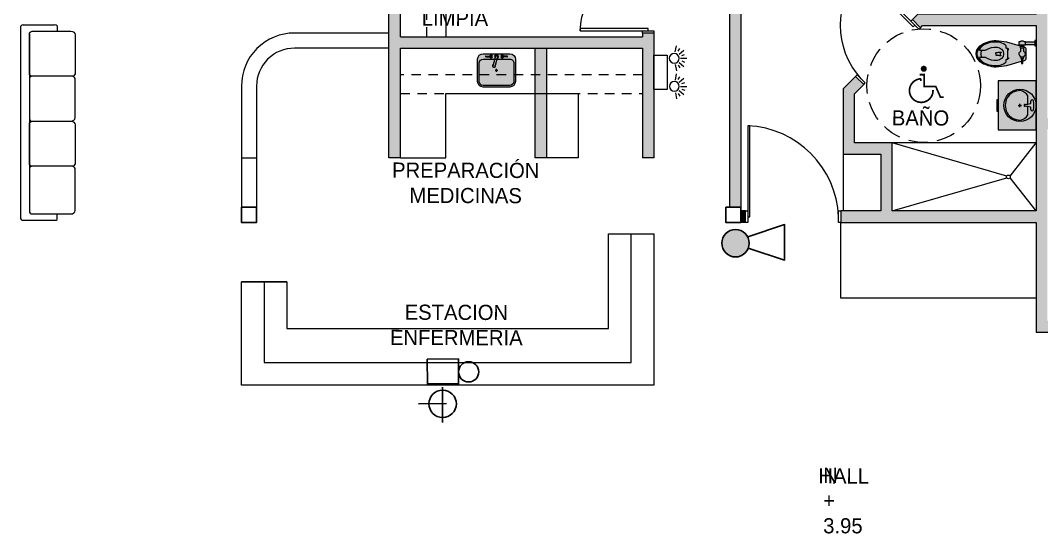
# Model space of a CAD drawing. Header units: metres. Extents: x 51 to 18146, y -212 to 18074.
# Drawn here: x 78.82 to 92.3, y 360.12 to 366.89 of the extents above; entities that cross this region are included whole.
import ezdxf

# ---------------------------------------------------------------- set-up
doc = ezdxf.new("R2010")
doc.units = ezdxf.units.M
doc.linetypes.add('DASHED2', pattern=[0.375, 0.25, -0.125])
doc.linetypes.add('HIDDEN2', pattern=[0.1875, 0.125, -0.0625])
doc.layers.get('0').update_dxf_attribs({"color": 250})
for name, color, linetype in [('EXTINTORES', 1, 'Continuous'), ('I-LE', 1, 'Continuous'), ('ROTULADO', 7, 'Continuous')]:
    doc.layers.add(name, color=color, linetype=linetype)
for name, color, linetype, lineweight in [('L-lampara de emergencia', 1, 'Continuous', 0), ('P0 - Estructura', 250, 'Continuous', 25), ('P0 - Mobiliario', 250, 'Continuous', 9), ('P0 - Paredes', 250, 'Continuous', 20), ('P0 - Puertas', 250, 'Continuous', 13), ('P0 - Textos', 250, 'Continuous', 13), ('RA Incendios', 1, 'Continuous', 5)]:
    doc.layers.add(name, color=color, linetype=linetype, lineweight=lineweight)
doc.layers.get('0').freeze()
doc.styles.add('CENTURY GOTHIC', font='GOTHIC.TTF')

# ---------------------------------------------------------------- blocks, each defined once
blk = doc.blocks.new('*U214')
for points in [[(0.9299999986658818, 0.9750000002444711), (0.9299999965936876, 0.0750000011175863), (0.8999999965657478, 0.0750000011175864), (0.8999999978230349, 0.9750000021071167)], [(-2.9103833e-09, 1.9557783e-09), (0.0299999971175564, 9.31331e-11), (0.0299999982817101, 0.149999998603017), (-1.513399e-09, 0.149999998603017)], [(0.9299999970593485, -7e-16), (0.959999996621627, -8e-16), (0.9599999976693652, 0.1499999966472379), (0.9299999983399175, 0.1500000003725283)]]:
    blk.add_lwpolyline(points, close=True)
blk.add_arc((0.9702641018259361, 0.0347358979013408), 0.9411258062979863, 92.45202878089133, 177.5479710811707)
blk = doc.blocks.new('*U190')
for points in [[(-0.2000000028223909, 0.1499999940817066), (-0.1700000027944513, 0.1499999960497846), (-0.1700000011031333, -2.4600993e-09), (-0.2000000008982423, -2.5655322e-09)], [(0.8299999974989153, 0.1499999995642128), (0.8599999970611937, 0.1499999996696457), (0.8599999986360963, 3.022407e-09), (0.8299999993066485, -8.083161e-10)], [(0.830000002790325, -0.9250000010318336), (0.8299999972968365, 0.0749999984466258), (0.7999999972688967, 0.074999998341193), (0.800000001947478, -0.9250000029999116)]]:
    blk.add_lwpolyline(points, close=True)
blk.add_arc((0.874737891734953, 0.1197378909785973), 1.045695340698735, 182.452029120191, 267.5479714204705)
blk = doc.blocks.new('*U189')
for points in [[(-0.1700000014132812, 1.275000000244472), (-0.1699999996204857, 0.0750000011175874), (-0.139999999592546, 0.0750000011175874), (-0.1400000005704346, 1.275000002107117)], [(-0.1700000000861468, 4e-16), (-0.1999999996484252, 4e-16), (-0.2000000006961635, 0.149999996647239), (-0.1700000013667158, 0.1500000003725293)], [(1.059999999883585, 1.6763807e-09), (1.029999999855645, -1.862644e-10), (1.029999998691491, 0.1499999983236194), (1.0599999984866, 0.1499999983236194)]]:
    blk.add_lwpolyline(points, close=True)
blk.add_arc((-0.2236854728948361, 0.0213145304730344), 1.254834408397315, 2.452028918829121, 87.54797121910858)
blk = doc.blocks.new('*U202')
at = {"true_color": 0xe7e8e9, "transparency": 33554687}
h = blk.add_hatch(color=254, dxfattribs=at)
h.dxf.hatch_style = 1
h.paths.add_polyline_path([(-0.0550002811169236, 0.5000000253003237), (-0.0450002811167053, 0.5000000309227062), (-0.0450002923613852, 0.5100000309226881), (-0.0550002923616035, 0.5100000253003055)])
h.paths.add_polyline_path([(-0.1750002923614659, 0.5099999578322832), (-0.0250002923609486, 0.5100000421673395), (-0.0250002923609373, 0.5200000421675608), (-0.175000292361483, 0.5199999578325045)])
h.paths.add_polyline_path([(-0.1550002811163779, 0.4999999690770665), (-0.1450002811166144, 0.4999999746993354), (-0.1450002923612658, 0.5099999746993172), (-0.1550002923610293, 0.5099999690770483)])
h.paths.add_polyline_path([(-0.4249999999998787, -1.827259865e-07), (0.2249999999999261, 9.83908421e-08), (0.2249997188831572, 0.5000000983907285), (-0.4250002811166477, 0.4999998172740136)])
at = {"ltscale": 0.5}
for points in [[(0.2249997188831572, 0.5000000983907285), (-0.4250002811166951, 0.4999999016090442), (-0.4249999999999261, -9.83909558e-08), (0.2249999999999261, 9.83908421e-08)], [(-0.0250002979832743, 0.5200000421675578), (-0.17500029798382, 0.5199999578325015), (-0.1750002923614659, 0.5099999578322832), (-0.0250002923609486, 0.5100000421673395)], [(-0.1550002923610293, 0.5099999690770483), (-0.1450002923612658, 0.5099999746993172), (-0.1450002811166144, 0.4999999746993354), (-0.1550002811163779, 0.4999999690770665)], [(-0.0450002923613852, 0.5100000309226881), (-0.0550002923616035, 0.5100000253003055), (-0.0550002811169236, 0.5000000253003237), (-0.0450002811167053, 0.5000000309227062)]]:
    blk.add_lwpolyline(points, close=True, dxfattribs=at)
blk = doc.blocks.new('*U180')
at = {"true_color": 0xffffff, "transparency": 33554648}
h = blk.add_hatch(color=7, dxfattribs=at)
h.dxf.hatch_style = 1
edge = h.paths.add_edge_path()
edge.add_arc((0, -0.2414999999999736), 0.2415, 0, 360)
for p, q in [((-0.0251743179051118, -0.2414999999999736), (0.0251743179051119, -0.2414999999999736)), ((0, -0.2163256820948618), (0, -0.2654958906946376)), ((-0.1415971398016609, -0.3589999999999236), (-0.0194043751166646, -0.3589999999999236)), ((-0.0629496485748859, -0.4062846031793584), (-0.0393239013624225, -0.4062846031793584)), ((0.019404375116892, -0.3589999999999236), (0.1415971398016609, -0.3589999999999236)), ((0.039323901365151, -0.4062846031793584), (0.0629496485751133, -0.4062846031793584)), ((0, -0.4829999999999737), (0, -0.4829999999999737))]:
    blk.add_line(p, q)
for radius in [0.2415, 0.01]:
    blk.add_circle((0, -0.2414999999999736), radius)
for centre, radius, start, end in [((0, -0.2414999999999736), 0.2215, 359.9999991805735, 180.0000010560101), ((-0.0612184111591887, -0.2184225629652019), 0.1619344182730617, 188.1931735702387, 240.240138086049), ((0, -0.3172270947050606), 0.0136040385439314, 355.6157637962072, 184.3842362037927), ((0.0612184111591887, -0.2184225629652019), 0.1619344182730571, 299.7598619139509, 351.8068264297613), ((-0.062949648574886, -0.4260937162447363), 0.0198091130653746, 89.99999999983065, 256.6163226065404), ((0, -0.0637212258760087), 0.3875729818071575, 259.9649411936483, 280.0350588063517), ((-0.0393239013624225, -0.3943398535229221), 0.0119447496564532, 270, 341.9046449538021), ((-0.5623570317511623, -0.2603682471880119), 0.5518385724188483, 345.5522968870517, 353.977452873383), ((0.5623570317486611, -0.2603682471881257), 0.551838572416039, 186.0225471266364, 194.4477031130903), ((0.039323901365151, -0.3943398535229221), 0.0119447496564532, 198.0953550463533, 270), ((0.0629496485751133, -0.4260937162447363), 0.0198091130653746, 283.3836773934596, 90.00000000000003)]:
    blk.add_arc(centre, radius, start, end)
blk = doc.blocks.new('INOD-01')
at = {"true_color": 0xffffff, "transparency": 33554687}
h = blk.add_hatch(color=7, dxfattribs=at)
h.dxf.hatch_style = 1
edge = h.paths.add_edge_path()
edge.add_line((0.0002918474736075, -0.0003879760621057), (0.0002382510323397, -0.0001917094035475))
edge.add_line((0.0002382510323397, -0.0001917094035475), (0.000264723326868, -0.0001924088414627))
edge.add_arc((0.0002647808000099, -0.0001902336005938), 2.176e-06, 268.4865112817784, 360.0000000000022)
edge.add_line((0.0002669568000099, -0.0001902336005938), (0.0002669568000099, -0.0001771776005938))
edge.add_arc((0.0002647808000099, -0.0001771776005938), 2.176e-06, 2.1925e-12, 91.51348871822026)
edge.add_line((0.000264723326868, -0.0001750023597248), (0.0002339109941819, -0.0001758164679886))
edge.add_arc((-0.0012528411636875, -0.0006210368612465), 0.0015519836266862, 16.67076979263193, 17.55550343394369)
edge.add_arc((-0.0012528411636865, -0.0006210368612483), 0.0015519836266858, 17.55550343401838, 17.55821374517804)
edge.add_arc((0.000196855750372, -0.0001623293090523), 3.1446300254e-05, 17.55821374521364, 89.99999999978911)
edge.add_line((0.0001968557503721, -0.0001308830087983), (0.0001966447219775, -0.0001308830087983))
edge.add_line((0.0001966447219775, -0.0001308830087983), (8.22866498437e-05, -0.0001308830087983))
edge.add_arc((8.22866498437e-05, -0.0001623293090522), 3.1446300254e-05, 90.00000000000018, 162.4417862543645)
edge.add_arc((0.0015319835646691, -0.0006210368615053), 0.0015519836274946, 162.4417862543076, 162.4444965654751)
edge.add_arc((0.0015319835639032, -0.0006210368612465), 0.0015519836266863, 162.4444965660555, 162.6571959689197)
edge.add_line((5.05556381751e-05, -0.000158409064443), (4.42577066413e-05, -0.000158409064443))
edge.add_line((4.42577066413e-05, -0.000158409064443), (4.42577066413e-05, -0.0001627392005938))
edge.add_line((4.42577066413e-05, -0.0001627392005938), (2.3650696051e-05, -0.0001627392005938))
edge.add_arc((-3.00799999893e-05, -0.0001834942554702), 5.7599999999e-05, 21.12051381918062, 29.7974804259429)
edge.add_line((1.99045488869e-05, -0.0001548707533515), (1.99045488869e-05, -0.0001408000005937))
edge.add_line((1.99045488869e-05, -0.0001408000005937), (1.76000000099e-05, -0.0001408000005937))
edge.add_line((1.76000000099e-05, -0.0001408000005937), (1.76000000099e-05, -1.61280005937e-05))
edge.add_line((1.76000000099e-05, -1.61280005937e-05), (3.29732523855e-05, -1.61280005937e-05))
edge.add_arc((3.29732523855e-05, -1.37280005937e-05), 2.4e-06, 270.0000000000012, 356.9999999999856)
edge.add_line((3.53699632689e-05, -1.38536068887e-05), (3.60960000099e-05, -5.938e-13))
edge.add_line((3.60960000099e-05, -5.938e-13), (-3.60959999901e-05, -5.938e-13))
edge.add_line((-3.60959999901e-05, -5.938e-13), (-3.53699632491e-05, -1.38536068887e-05))
edge.add_arc((-3.29732523657e-05, -1.37280005937e-05), 2.4e-06, 183.0000000000167, 270.0000000000017)
edge.add_line((-3.29732523657e-05, -1.61280005938e-05), (-1.75999999901e-05, -1.61280005937e-05))
edge.add_line((-1.75999999901e-05, -1.61280005937e-05), (-1.75999999901e-05, -0.0001408000005937))
edge.add_line((-1.75999999901e-05, -0.0001408000005937), (-1.99045488671e-05, -0.0001408000005937))
edge.add_line((-1.99045488671e-05, -0.0001408000005937), (-1.99045488671e-05, -0.0001548707533515))
edge.add_arc((3.00800000089e-05, -0.0001834942554702), 5.7599999999e-05, 150.2025195740572, 209.7974804259428)
edge.add_line((-1.99045488671e-05, -0.0002121177575888), (-1.99045488671e-05, -0.0002266112005938))
edge.add_line((-1.99045488671e-05, -0.0002266112005938), (1.99045488869e-05, -0.0002266112005938))
edge.add_line((1.99045488869e-05, -0.0002266112005938), (1.99045488869e-05, -0.000212540447836))
edge.add_arc((-3.00799999892e-05, -0.0001839169457173), 5.7599999999e-05, 330.2025195740569, 338.8794861808192)
edge.add_line((2.3650696051e-05, -0.0002046720005938), (3.73515456954e-05, -0.0002046720005938))
edge.add_line((3.73515456954e-05, -0.0002046720005938), (-1.27050733918e-05, -0.0003879760621057))
edge.add_arc((0.000883996825248, -0.0005864974359908), 0.0009184144113163, 167.5166062891937, 176.3215260692015)
edge.add_arc((0.0003833216351227, -0.0005111474126847), 0.0004161714226488, 182.2621442327413, 197.4133275787918)
edge.add_arc((0.000374725779437, -0.0005146131149671), 0.0004069330158361, 197.3099173398628, 214.6376872902036)
edge.add_arc((0.0001401104933145, -0.0006654765836616), 0.0001284835175649, 218.7559047758317, 269.7595075541422)
edge.add_arc((0.0001390319069012, -0.0006654765836616), 0.0001284835175649, 270.2404924458575, 321.2440952241662)
edge.add_arc((-9.55833792213e-05, -0.0005146131149671), 0.0004069330158361, 325.3623127097956, 342.6900826601273)
edge.add_arc((-0.000104179234907, -0.0005111474126847), 0.0004161714226488, 342.5866724211986, 357.7378557672582)
edge.add_arc((-0.0006048544250323, -0.0005864974359908), 0.0009184144113163, 3.678473930798392, 12.48339371080601)
for p, q in [((-1.75999999901e-05, -0.0001408000005937), (-1.75999999901e-05, -1.61280005938e-05)), ((1.76000000099e-05, -0.0001408000005937), (1.76000000099e-05, -1.61280005938e-05)), ((0.000180593588431, -0.0002072576005938), (0.000180593588431, -0.0002072558843656)), ((0.0002066176000099, -0.0001908736005938), (0.0002066176000099, -0.0001765376005938)), ((0.0001178826573047, -0.0004726958628207), (0.0001612597431683, -0.0004726958628207))]:
    blk.add_line(p, q)
for points in [[(3.29732523855e-05, -1.61280005937e-05, 0.3989595459737203), (3.53699632689e-05, -1.38536068887e-05), (3.60960000099e-05, -5.938e-13), (-3.60959999901e-05, -5.938e-13), (-3.53699632491e-05, -1.38536068887e-05, 0.3989595459737218), (-3.29732523657e-05, -1.61280005938e-05)], [(5.74737066413e-05, -0.000158409064443), (4.42577066413e-05, -0.000158409064443), (4.42577066413e-05, -0.0002090021367445), (5.74737066413e-05, -0.0002090021367445, 0.4142135623730943), (5.98737066413e-05, -0.0002066021367445), (5.98737066413e-05, -0.000160809064443, 0.4142135623735644)]]:
    blk.add_lwpolyline(points, format="xyb", close=True)
for points in [[(0.0002339109941819, -0.0001758164679886, 0.0038603979375891), (0.0002268591426284, -0.0001529127527126, 1.18259633602e-05), (0.0002268369968987, -0.00015284275771, 0.327052198794663), (0.000196855750372, -0.0001308830087983), (0.0001966447219775, -0.0001308830087983), (8.24976782382e-05, -0.0001308830087983), (8.22866498437e-05, -0.0001308830087983, 0.3270521987946629), (5.2305403317e-05, -0.0001528427577099, 1.18259633601e-05), (5.22832575872e-05, -0.0001529127527126, 0.0009280764907097), (5.05556381751e-05, -0.000158409064443)], [(3.73515456954e-05, -0.0002046720005938), (-1.27050733918e-05, -0.0003879760621057, 0.0384376232708101), (-3.25254619771e-05, -0.0005275743680697, 0.0662059872184115), (-1.37769603512e-05, -0.0006356920171529, 0.075751054727309), (3.99164801587e-05, -0.0007459077592939, 0.2262934232875251), (0.0001395712001078, -0.0007939589694142, 0.2262934232875266), (0.0002392259200569, -0.0007459077592939, 0.075751054727309), (0.0002929193605669, -0.0006356920171529, 0.0662059872184115), (0.0003116678621927, -0.0005275743680697, 0.0384376232708101), (0.0002918474736075, -0.0003879760621057), (0.0002382510323397, -0.0001917094035475)], [(2.3650696051e-05, -0.0001627392005938, 0.0378785093084316), (1.99045488869e-05, -0.0001548707533515), (1.99045488869e-05, -0.0001408000005937), (-1.99045488671e-05, -0.0001408000005937), (-1.99045488671e-05, -0.0001548707533515, 0.2660558827263071), (-1.99045488671e-05, -0.0002121177575888), (-1.99045488671e-05, -0.0002266112005938), (1.99045488869e-05, -0.0002266112005938), (1.99045488869e-05, -0.000212540447836, 0.0378785093084317), (2.3650696051e-05, -0.0002046720005938)], [(5.98737066413e-05, -0.0001671552005938), (8.83712000099e-05, -0.0001671552005938), (8.83712000099e-05, -0.0001641573180548), (0.0001056261709735, -0.0001641573180548, -0.5379008791039003), (0.0001708714179404, -0.0001601536005938), (0.000180593588431, -0.0001601536005938), (0.0001825024000099, -0.0001620624121726), (0.0001825024000099, -0.0002053487890149), (0.000180593588431, -0.0002072576005938), (0.0001708714179406, -0.0002072576005938, -0.5380478875231625), (0.0001056172595807, -0.0002032384005938), (8.83712000099e-05, -0.0002032384005938), (8.83712000099e-05, -0.0002002560005938), (5.98737066413e-05, -0.0002002560005938)], [(0.0002021504000099, -0.0001933318851751, 0.0763482395148187), (0.0002066176000099, -0.0001908736005938), (0.000264723326868, -0.0001924088414627, 0.421971777180901), (0.0002669568000099, -0.0001902336005938), (0.0002669568000099, -0.0001771776005938, 0.4219717771809204), (0.000264723326868, -0.0001750023597248), (0.0002066176000099, -0.0001765376005938, 0.0763482395148204), (0.0002021504000099, -0.0001740793160124)], [(0.0001395712002365, -0.0003739555502288), (7.18935035182e-05, -0.0003739555502288, 0.4061813241343537), (6.81073048658e-05, -0.0003774445621311), (6.81073048658e-05, -0.0003878493849188, -0.4440172768090673), (6.20976410165e-05, -0.0003928962984438), (3.97847998381e-05, -0.0003928962984438, 0.1438469578059684), (3.43935864718e-05, -0.0003954436925504, 0.0482381198471497), (1.60773100786e-05, -0.0004157084602697), (7.8783026355e-06, -0.0004293868996631, 0.0993278735155251), (-1.60211943743e-05, -0.0005217433313045, 0.066881327153603), (-8.2041698472e-06, -0.0006088583538911, 0.081512776691417), (2.92823564273e-05, -0.0007020492371039, 0.1112856783503353), (8.56062717975e-05, -0.0007663386674882, 0.1252006655262719), (0.0001395712001721, -0.0007822357323021, 0.1252006655262719), (0.0001935361285468, -0.0007663386674882, 0.1112856783503353), (0.000249860043917, -0.0007020492371039, 0.081512776691417), (0.0002873465701915, -0.0006088583538911, 0.066881327153603), (0.0002951635947186, -0.0005217433313045, 0.0993278735155251), (0.0002712640977088, -0.0004293868996631), (0.0002630650902657, -0.0004157084602697, 0.0482381198471497), (0.0002447488138724, -0.0003954436925504, 0.1438469578059684), (0.0002393576005062, -0.0003928962984438), (0.0002170447593278, -0.0003928962984438, -0.4440172768090673), (0.0002110350954785, -0.0003878493849188), (0.0002110350954785, -0.0003774445621311, 0.4061813241343537), (0.0002072488968261, -0.0003739555502288), (0.0001395712001078, -0.0003739555502288)], [(2.69653758376e-05, -0.0006981647735054, 0.1342459237053753), (8.01265500507e-05, -0.0007492590977242, 0.6295442393258791), (9.08990182353e-05, -0.0007421851418912), (9.08990182353e-05, -0.0006740476619452, 0.129257394288638), (8.50943098931e-05, -0.0006577741512603, -0.1489843020424669), (5.13898260291e-05, -0.0005150487915121, -0.9657174645196754), (0.0002277525741865, -0.0005150487915121, -0.1489843020424669), (0.0001940480903225, -0.0006577741512603, 0.129257394288638), (0.0001882433819804, -0.0006740476619452), (0.0001882433819804, -0.0007421851418912, 0.6295442393258791), (0.0001990158501649, -0.0007492590977242, 0.1342459237053753), (0.000252177024378, -0.0006981647735054)], [(0.0001395712001128, -0.0005326198181152), (0.0001282967442991, -0.000530824833551, -0.2859930065653504), (0.0001239851846624, -0.0005265548146609), (0.0001209619268648, -0.000510603787351, -0.0096572455949556), (0.0001185859735593, -0.0004812373990253), (0.0001178826573047, -0.0004726958628207, -0.2787004730350135), (0.0001232404679758, -0.0004587671980262)], [(0.0001395712003601, -0.0005326198181152), (0.0001508456561738, -0.000530824833551, 0.2859930065653504), (0.0001551572158105, -0.0005265548146609), (0.0001581804736081, -0.000510603787351, 0.0096572455949556), (0.0001605564269137, -0.0004812373990253), (0.0001612597431683, -0.0004726958628207, 0.2787004730350135), (0.0001559019324971, -0.0004587671980262)], [(9.08494790077e-05, -0.0007185351238292, 0.0687483220196974), (0.0001335441688653, -0.0007313846657857), (0.0001455982313504, -0.0007313846657857, 0.0687483220196972), (0.000188292921208, -0.0007185351238292)]]:
    blk.add_lwpolyline(points, format="xyb")
for points in [[(4.42577066413e-05, -0.0001627392005938), (2.35776000098e-05, -0.0001627392005938), (2.35776000098e-05, -0.0002046720005938), (4.42577066413e-05, -0.0002046720005938)], [(0.0001825024000099, -0.0002011776005938), (0.0002021504000099, -0.0002011776005938), (0.0002021504000099, -0.0001662336005938), (0.0001825024000099, -0.0001662336005938)]]:
    blk.add_lwpolyline(points)
for points in [[(7.18935033896e-05, -0.0003739555502288), (8.77249324352e-05, -0.0003739555502288), (8.77249324352e-05, -0.0003643504567444), (7.18935033896e-05, -0.0003643504567444)], [(0.0002072488968261, -0.0003739555502288), (0.0001914174677804, -0.0003739555502288), (0.0001914174677804, -0.0003643504567444), (0.0002072488968261, -0.0003643504567444)]]:
    blk.add_lwpolyline(points, close=True)
blk = doc.blocks.new('-COL40-')
at = {"color": 0}
blk.add_lwpolyline([(-0.1999999999710837, 0.1999999998887603), (-0.1999999999710837, -0.200000000115196), (0.2000000000328441, -0.200000000115196), (0.2000000000328441, 0.1999999998887603)], close=True, dxfattribs=at)
blk = doc.blocks.new('*U204')
at = {"true_color": 0xffffff, "transparency": 33554610}
h = blk.add_hatch(color=7, dxfattribs=at)
h.dxf.hatch_style = 1
edge = h.paths.add_edge_path()
edge.add_arc((-0.1754112079039519, -0.3529549743306418), 0.0745890372728767, 179.9999235499213, 269.99992322820077, ccw=False)
edge.add_line((-0.2500002451767621, -0.3529548748060725), (-0.2499998998292469, -0.0621328189313618))
edge.add_arc((-0.1754108629724667, -0.0621329194511027), 0.074589036856848, 89.99992284919779, 179.999922785477, ccw=False)
edge.add_line((-0.1754107625356791, 0.0124561174056778), (0.175411211087935, 0.0124557720581626))
edge.add_arc((0.1754111106483533, -0.0621332647184581), 0.0745890367766883, -7.68312282275474e-05, 89.99992284705132, ccw=False)
edge.add_line((0.2500001474249745, -0.0621333647392163), (0.2499998020774594, -0.352955420613927))
edge.add_arc((0.1754107656431135, -0.3529553185318639), 0.0745890364344157, 269.99992214355416, 359.9999215853742, ccw=False)
edge.add_line((0.1754106642877026, -0.4275443549662109), (-0.1754113078473446, -0.4275440116034515))
for p, q in [((-0.0193769116143344, -0.2075438721213073), (0.0193769034636278, -0.2075438216161296)), ((-2.95555246e-08, -0.1881669383373581), (2.34112564e-08, -0.2269207534153171)), ((-0.1412001753877848, -0.3868279292717217), (-0.0732426715502516, -0.3838279292717217)), ((-0.1412001753877848, -0.3949866012201072), (-0.0732426715502516, -0.3979866012201072)), ((-0.0133017225520443, -0.3879106942233967), (0.0181665066209031, -0.273320020828652)), ((0.0133021711043002, -0.39521650190974), (0.0447704002772476, -0.2806258285149952)), ((0.1412001162767357, -0.3868279292717217), (0.0732426124392024, -0.3838279292717217)), ((0.1412001162767357, -0.3949866012201072), (0.0732426124392024, -0.3979866012201072))]:
    blk.add_line(p, q)
for points in [[(-0.1754113078473446, -0.4275440116034515, -0.4142135607284759), (-0.2500002451767621, -0.3529548748060725), (-0.2499998998292469, -0.0621328189313618, -0.4142135620473575), (-0.1754107625356791, 0.0124561174056778), (0.175411211087935, 0.0124557720581626, -0.4142135607284759), (0.2500001474249745, -0.0621333647392163), (0.2499998020774594, -0.3529554206139271, -0.4142135595197065), (0.1754106642877026, -0.4275443549662109), (-0.1754113078473446, -0.4275440116034515)], [(-0.1263625668376313, -0.3564927501950094), (-0.175411279068385, -0.3564927154617823, -0.4142135623730951), (-0.2286890911630039, -0.3032147594723654), (-0.2286887463116776, -0.0621328467179435, -0.4142135623730951), (-0.1754107918108276, -0.0088550356157026), (0.1754111818127864, -0.008855378978462, -0.4142135623730951), (0.2286889939074052, -0.0621333369526346), (0.228688649552268, -0.3032152477223007, -0.4142135623730951), (0.1754106930666622, -0.3564930588245416), (-0.1263625668376313, -0.3564927501950094)]]:
    blk.add_lwpolyline(points, format="xyb")
blk.add_circle((-4.0753546e-09, -0.207543845876339), 0.0093769075389976)
for centre, radius, start, end in [((0.0340449883245716, -0.2675905452317382), 0.0204909172718762, 296.9585053378752, 212.3300945103781), ((0.0344451322122287, -0.2661334324946529), 0.0177944008897444, 305.4683929098612, 203.8202069383922), ((-0.1412001753877848, -0.3909072652459144), 0.0040793359741928, 90, 270), ((-0.0732426715502516, -0.3909072652459144), 0.0180793359741928, 201.2990041631152, 158.7009958368848), ((-0.0732426715502516, -0.3909072652459144), 0.0160793359741928, 204.3664815183077, 155.6335184816923), ((-0.0732426715502516, -0.3909072652459144), 0.0070793359741928, 266.5160229244314, 93.48397707556859), ((2.242761279e-07, -0.3915635980665684), 0.0257944008897444, 106.9734798283963, 42.31512001985699), ((2.242761279e-07, -0.3915635980665684), 0.0157944008897444, 135.4972837209779, 13.79131612727531), ((2.242761279e-07, -0.3915635980665684), 0.0137944008897444, 164.6442999241266, 344.6442999241266), ((0.0732426124392024, -0.3909072652459144), 0.0180793359741928, 21.29900416311521, 338.7009958368848), ((0.0732426124392024, -0.3909072652459144), 0.0160793359741928, 24.36648151830774, 335.6335184816923), ((0.0732426124392024, -0.3909072652459144), 0.0070793359741928, 86.51602292443143, 273.4839770755686), ((0.1412001162767357, -0.3909072652459144), 0.0040793359741928, 270, 90.00000000000003)]:
    blk.add_arc(centre, radius, start, end)
blk = doc.blocks.new('A$C929a6598')
at = {"layer": 'I-LE'}
for p, q in [((0.0002187899271371, 0.0001856781973557), (0.0002183763418018, -0.0003315799394193)), ((0.0002749707823095, -5.77713911189e-05), (-0.0001346547155263, -5.77713911189e-05))]:
    blk.add_line(p, q, dxfattribs=at)
at = {"layer": 'I-LE', "lineweight": 25}
blk.add_lwpolyline([(1.3237078674e-06, 0.0005966945968108), (0.0004583447299068, 0.0005951090480661), (0.0004570159390875, 0.0002305154129863), (-5.0828094e-09, 0.0002321009617299)], close=True, dxfattribs=at)
at = {"layer": 'I-LE'}
blk.add_circle((0.0006058328711217, 0.0004047893456018), 0.0001481588036557, dxfattribs=at)
at = {"layer": 'I-LE', "lineweight": 25}
blk.add_circle((0.0002207152448391, -6.03443997679e-05), 0.0002009272968364, dxfattribs=at)
blk = doc.blocks.new('A$C7ec3bbc5')
at = {"layer": 'L-lampara de emergencia'}
for p, q in [((0.0001414535074728, 0.0004065026529133), (0.0001261364143575, 0.0004485857728869)), ((0.0001815186684253, 0.0003894523978233), (0.0001815184960142, 0.0004807425569743)), ((0.0002215837648837, 0.0004065028056502), (0.0002369006990921, 0.0004485859833658)), ((0.0005511239127954, 0.0004065034277737), (0.0005358068195637, 0.0004485865477473)), ((0.0005911890736315, 0.0003894531708211), (0.0005911889012204, 0.000480743329972)), ((0.0006312541702064, 0.000406503578648), (0.0006465711042983, 0.0004485867563635)), ((8.99044086691e-05, 0.0003125786110759), (1.1218945e-09, 0.0003284308109432)), ((8.00702663837e-05, 0.0003549958001822), (4.12861841032e-05, 0.0003773877043277)), ((0.0001217216535006, 0.0003676879368722), (6.30413379986e-05, 0.0004376201443374)), ((0.0002413157655392, 0.0003676881622523), (0.0002999958168948, 0.0004376205913723)), ((0.0002731332186377, 0.0003125789575279), (0.0003630364454584, 0.0003284314963967)), ((0.0002829672006192, 0.0003549961838871), (0.0003217511983821, 0.0003773882333189)), ((0.0004995748138754, 0.0003125793840736), (0.0004096715271007, 0.0003284315858036)), ((0.00048974067159, 0.0003549965750426), (0.0004509565893095, 0.0003773884773254)), ((0.0005313920588233, 0.00036768870987), (0.0004727117432049, 0.0004376209191978)), ((0.0006509861707455, 0.00036768893525), (0.0007096662221011, 0.0004376213662326)), ((0.0006828036238439, 0.0003125797305256), (0.0007727068507811, 0.000328432271257)), ((0.0006926376058254, 0.0003549969587475), (0.0007314216035884, 0.0003773890063167))]:
    blk.add_line(p, q, dxfattribs=at)
at = {"layer": 'L-lampara de emergencia', "linetype": 'Continuous'}
for p, q in [((0.000136315373471, 0.0001923381928355), (0.0006363931131782, 0.0001923391371965)), ((0.0001363157368032, 6.016344e-10), (0.000136315373471, 0.0001923381928355)), ((0.0006363931131782, 0.0001923391371965), (0.0006363934765104, 1.5459955e-09)), ((0.0006363934765104, 1.5459955e-09), (0.0001363157368032, 6.016344e-10))]:
    blk.add_line(p, q, dxfattribs=at)
at = {"layer": 'L-lampara de emergencia', "linetype": 'Continuous', "extrusion": (0, 0, -0.9999999999999998)}
for centre, major_axis, ratio, start_param, end_param in [((0.000181518844096, 0.0002964246924967), (5.05088608198e-05, 5.05088608198e-05), 0.9999999999995033, 3.926988928105668, 10.21017423528525), ((0.0005911892494187, 0.000296425467357), (-5.05088608198e-05, 5.05088608198e-05), 0.9999999999993535, 5.497785254899894, 11.78097056207948)]:
    blk.add_ellipse(centre, major_axis=major_axis, ratio=ratio, start_param=start_param, end_param=end_param, dxfattribs=at)
blk = doc.blocks.new('extintor co2')
at = {"layer": 'ROTULADO'}
h = blk.add_hatch(color=1, dxfattribs=at)
h.dxf.hatch_style = 1
h.paths.add_polyline_path([(125.1634455873363, 121.4160016926391, 1), (125.5261798908176, 121.4160016926391, 1)])
at = {"layer": 'EXTINTORES'}
blk.add_lwpolyline([(125.506352338716, 121.4997123048345), (125.9927956817811, 121.6613171326121), (125.9927956817811, 121.1922789949718), (125.5145709847126, 121.3505444784882)], dxfattribs=at)
blk.add_circle((125.344812739077, 121.4160016926391), 0.1813671517406328, dxfattribs=at)

msp = doc.modelspace()

# ---------------------------------------------------------------- hatches: boundary and pattern name
at = {"layer": 'P0 - Mobiliario', "extrusion": (-7.7063005e-09, -5.827071e-10, 1)}
h = msp.add_hatch(color=256, dxfattribs=at)
h.dxf.hatch_style = 1
edge = h.paths.add_edge_path()
edge.add_arc((90.74082650840283, 366.2499237663746), 0.0404368903803699, 28.19232846841009, 388.1923284684102)
h = msp.add_hatch(color=256, dxfattribs=at)
h.dxf.hatch_style = 1
edge = h.paths.add_edge_path()
edge.add_arc((90.74082650840283, 366.2499237663746), 0.0404368903803699, 28.19232846841009, 388.1923284684102)
at = {"layer": 'P0 - Paredes'}
h = msp.add_hatch(color=256, dxfattribs=at)
h.dxf.hatch_style = 1
h.paths.add_polyline_path([(83.83248244665565, 372.5150811914206), (83.68265436039866, 372.5150811910034), (83.68265439203383, 371.3863751417995), (83.68265439389646, 370.9169152789116), (83.68265439389646, 365.0736239139438), (83.83248244665565, 365.0736239144206), (83.83248244851826, 366.521957652688), (87.02881426985562, 366.521957652688), (87.02881426985562, 365.0736239144206), (87.17864232261479, 365.0736239144206), (87.17864254029095, 366.721728392303), (87.0288142735809, 366.72172837466), (87.0288142735809, 366.6717857068181), (83.83248244665565, 366.6717857072949), (83.83248244851826, 368.120120818615), (87.02881426985562, 368.1201208181381), (87.02881426985562, 367.6806279389858), (87.17864232447744, 367.680627938509), (87.17864232447744, 368.2699488728047), (83.83248244665565, 368.2699488728047)])
h = msp.add_hatch(color=256, dxfattribs=at)
h.dxf.hatch_style = 1
h.paths.add_polyline_path([(92.22285345512628, 364.3744235346317), (90.32503141194582, 364.3744235857726), (90.32503141194582, 365.2733919116259), (89.82560458678007, 365.2733919065595), (89.82560458864272, 365.9213774328828), (89.94764146134256, 366.0434143074751), (89.84170266063514, 366.1493643684388), (89.67577653217317, 365.9834382404685), (89.67577653217317, 365.1235638523698), (90.17520334802568, 365.1235638481975), (90.17520335733889, 364.374423654139), (89.64581089779735, 364.3744238146543), (89.64581092198192, 364.224595606029), (92.2228534923345, 364.2245955306888), (92.222853451401, 362.7762576072216), (94.94972404101492, 362.7762578118443), (94.94972406706214, 362.926085310638), (94.2544055106789, 362.9260872590542), (94.25440545673669, 363.6752273856401), (94.85372329580782, 363.6752257061005), (94.85372329580782, 364.7509635503292), (94.80983404561877, 364.7948527995944), (94.70388961686194, 364.6889083666205), (94.70388961686194, 364.4243662615419), (94.71998769257964, 364.4243662615419), (94.71998769444228, 364.2245955218673), (94.70388962058723, 364.2245955223442), (94.70388961872457, 363.8250540495515), (94.1045774244368, 363.8250540490747), (94.1045774244368, 362.9260858023167), (92.37268150973318, 362.9260856720805), (92.37268150973318, 365.451708072424), (93.9693415543288, 365.4517082970738), (94.06116005912423, 365.5435268018842), (94.00315050557256, 365.6015363559127), (92.37268150973318, 365.6015361270308), (92.37268150973318, 372.5150811905265), (91.37382781475785, 372.5150811905265), (91.37382781289519, 372.2653677667379), (92.22285345512628, 372.2653677672148), (92.22285345512628, 366.9701736301184), (90.66251212650538, 366.9701738496423), (90.5903766452819, 366.898038371265), (90.69632107961178, 366.7920939382911), (90.72457292938233, 366.8203457871676), (92.22285345512628, 366.8203455764651)])
h = msp.add_hatch(color=256, dxfattribs=at)
h.dxf.hatch_style = 1
h.paths.add_polyline_path([(88.32732404245436, 370.66720048213), (88.17749599155783, 370.6672004816532), (88.17749598969517, 370.1278208542466), (88.15751891995967, 370.1278208565712), (88.15751892182232, 369.9779928052425), (88.17749598969517, 369.9779928056598), (88.17749598969517, 368.2699488560558), (88.137541790694, 368.2699488569499), (88.13754178883136, 368.1201208107471), (88.17749598969517, 368.1201208107471), (88.17749598969517, 364.4243662615419), (88.32732404616475, 364.424366261065)])
h = msp.add_hatch(color=256, dxfattribs=at)
h.dxf.hatch_style = 1
h.paths.add_polyline_path([(85.612084463596, 366.1723588590947), (85.76191251851083, 366.1723588590724), (85.76191251851083, 366.5219576522112), (85.612084463596, 366.5219576522112)])
h.paths.add_polyline_path([(85.612084463596, 365.9226454353062), (85.76191251851083, 365.9226454352839), (85.76191251851083, 366.1723588590724), (85.612084463596, 366.1723588590947)])
h.paths.add_polyline_path([(85.76191251851083, 365.9226454353053), (85.612084463596, 365.9226454353353), (85.612084463596, 365.0736239134669), (85.76191251851083, 365.0736239134669)])
h = msp.add_hatch(color=256, dxfattribs=at)
h.dxf.hatch_style = 1
h.paths.add_polyline_path([(88.38725524234773, 364.3744222080708), (88.327324044317, 364.3744222080708), (88.327324044317, 364.2245955228209), (88.38725524234773, 364.2245941539407)])

# ---------------------------------------------------------------- linework, layer by layer
at = {"layer": 'P0 - Mobiliario', "linetype": 'HIDDEN2'}
for p, q in [((84.18208121161162, 366.6717857063413), (84.18208121161162, 368.1201208177209)), ((87.02881424194574, 366.1723588588834), (83.83248241688312, 366.1723588593602)), ((83.83248241688312, 365.9226454355717), (87.02881424008308, 365.9226454350949))]:
    msp.add_line(p, q, dxfattribs=at)
at = {"layer": 'P0 - Mobiliario'}
for p, q in [((84.43179463535547, 368.1201208177209, -0.0654929302677141), (84.43179463908076, 366.6717857068181, -0.0654929302677141)), ((78.85385636761785, 366.8285253351331), (79.26941719792784, 366.8285253351331)), ((79.30503669889272, 366.8166521682739), (79.30503669703008, 366.7454131691456)), ((92.22285345512628, 365.2733919065595), (90.32503141194582, 365.2733919065595)), ((91.8353982012868, 364.8355915281773), (90.32503141194582, 365.2733919065595)), ((91.87953694213927, 364.8355915281773), (92.22285345512628, 365.2733919065595)), ((89.67577653217317, 365.1235638523698), (89.67577647449076, 364.3744237257839)), ((90.32503141194582, 364.3744235857726), (91.8353982012868, 364.8122239590287)), ((92.22285345512628, 364.3744235806465), (91.8795369440019, 364.8122239595056))]:
    msp.add_line(p, q, dxfattribs=at)
msp.add_lwpolyline([(78.81823686851561, 366.7929058355689), (78.81823686851561, 364.2876676905156, 0.4142135623730951), (78.85385636761785, 364.2520481905342), (79.26941719979048, 364.2520481909514, 0.1622776601683788), (79.30503669703008, 364.2639213573337), (79.30503669703008, 364.335160356462)], format="xyb", dxfattribs=at)
for points in [[(78.93696853405237, 366.1873743405342), (78.93696853405237, 366.7097936691046, -0.4142135623730951), (78.97258803315461, 366.7454131691456), (79.48313419812918, 366.7454131691456, -0.350781059358212), (79.54250002996623, 366.6979205027223), (79.54250002996623, 366.1992475073934, -0.3333333333333333), (79.50688052901624, 366.1517548409701), (78.97258803501725, 366.1517548405528, -0.4142135623730951)], [(78.93696853591501, 366.116135340929), (78.93696853218972, 365.5937160128951, 0.4142135623730951), (78.97258803501725, 365.5580965128541), (79.48313419626653, 365.5580965128541, 0.350781059358212), (79.5425000281185, 365.605589178741), (79.5425000281185, 366.1042621746063, 0.3333333333333333), (79.50688052901624, 366.1517548409701), (78.97258803501725, 366.1517548405528, 0.4142135623730951)], [(78.93696853405237, 365.0000576842427), (78.93696853405237, 365.5224770137071, -0.4142135623730951), (78.97258803501725, 365.5580965128541), (79.48313419626653, 365.5580965128541, -0.350781059358212), (79.54250002996623, 365.5106038469076), (79.5425000281185, 365.0119308511019, -0.3333333333333333), (79.50688052901624, 364.9644381846786), (78.97258803315461, 364.9644381846786, -0.4142135623730951)], [(78.93696853405237, 364.9288186851144), (78.93696853591501, 364.370779856503, 0.4142135623730951), (78.97258803315461, 364.3351603569389), (79.4831341944188, 364.3351603569389, 0.350781059358212), (79.5425000281185, 364.3826530228853), (79.5425000281185, 364.9169455182553, 0.3333333333333333), (79.50688052901624, 364.9644381846786), (78.97258803315461, 364.9644381846786, 0.4142135623730951)]]:
    msp.add_lwpolyline(points, format="xyb", close=True, dxfattribs=at)
for points in [[(78.93696853405237, 366.7097936691046), (78.93696853405237, 364.4063993560672)], [(83.83248241874576, 365.0736239139438), (84.4317946372181, 365.0736239139438), (84.4317946372181, 365.9226454355717), (86.18094915668755, 365.9226454352214), (86.18094915651751, 365.0736239134669), (85.76191251851083, 365.0736239134669)], [(81.734889660873, 364.224595523759), (81.73488966150582, 364.4243662624359), (81.93466040015655, 364.4243662624359)], [(82.33420187999309, 363.4402629826829), (82.33420187999309, 362.8262003545761), (86.5793299459964, 362.8262003540993), (86.57932994785905, 364.0747702184916), (87.17864216446876, 364.0747702184916), (87.17864217376709, 362.0770600819588), (81.73488965407014, 362.0770600828528), (81.73488965838843, 363.4402629826829)], [(82.03454576978201, 363.4402629826829), (82.03454577074945, 362.3767189382315), (86.87898605337739, 362.3767189372778), (86.87898605522514, 364.0747702189684)]]:
    msp.add_lwpolyline(points, dxfattribs=at)
at = {"layer": 'P0 - Mobiliario', "extrusion": (-7.7063005e-09, -5.827071e-10, 1), "const_width": 0.0224742081371338, "elevation": -0.0698547925219885}
msp.add_lwpolyline([(90.68653987625241, 366.1724833181501), (90.74440426909923, 366.172483319521), (90.74440427096188, 366.0151811911464), (90.89947711625695, 366.0151811925769), (90.96197088587284, 365.8740713221431), (91.00363245813548, 365.8740713245273)], dxfattribs=at)
msp.add_lwpolyline([(90.68653987625241, 366.1724833181501), (90.74440426909923, 366.172483319521), (90.74440427096188, 366.0151811911464), (90.89947711625695, 366.0151811925769), (90.96197088587284, 365.8740713221431), (91.00363245813548, 365.8740713245273)], dxfattribs=at)
at = {"layer": 'P0 - Mobiliario', "extrusion": (-7.7063005e-09, -5.827071e-10, 1), "const_width": 0.0224742081371338, "elevation": -0.069854793551501}
msp.add_lwpolyline([(90.70304305383563, 366.0908426100016), (90.70304305197298, 366.1178251919746, 2.448268473081638), (90.86278718203306, 365.9699746417403)], format="xyb", dxfattribs=at)
msp.add_lwpolyline([(90.70304305383563, 366.0908426100016), (90.70304305197298, 366.1178251919746, 2.448268473081638), (90.86278718203306, 365.9699746417403)], format="xyb", dxfattribs=at)
at = {"layer": 'P0 - Mobiliario'}
msp.add_lwpolyline([(92.2228534923345, 364.2245955311656), (92.22285346442462, 363.2257418366671), (89.64581112478675, 363.2257418361902), (89.645811156407, 364.2245956056118)], close=True, dxfattribs=at)
at = {"layer": 'P0 - Mobiliario', "linetype": 'DASHED2'}
msp.add_circle((90.73984714150428, 366.0280999320745), 0.7491402712377943, dxfattribs=at)
at = {"layer": 'P0 - Mobiliario'}
msp.add_circle((91.8574675707817, 364.82390774405), 0.0249713423745931, dxfattribs=at)
for centre, radius, start, end in [((78.85385636761785, 366.7929058355689), 0.0356194996890056, 90.00000010684415, 179.9999998940106), ((79.26941719792784, 366.7691595023275), 0.0593658328150851, 53.13010249843836, 90.00000010684415)]:
    msp.add_arc(centre, radius, start, end, dxfattribs=at)
at = {"layer": 'P0 - Paredes'}
for p, q in [((83.68265436412395, 365.0736239134669), (83.68265436039866, 372.5150811910034)), ((88.327324044317, 372.5150811910034), (88.32732404616475, 364.424366261065)), ((83.83248241874576, 366.6717857068181), (83.83248241874576, 368.1201208177209)), ((88.17749598969517, 368.1201208107471), (88.17749598969517, 364.4243662615419)), ((83.83248241874576, 366.6717857068181), (87.02881424380838, 366.6717857068181)), ((87.17864251238107, 366.7217283914089), (87.17864229470491, 365.0736239134669)), ((83.83248241688312, 365.0736239139438), (83.83248241688312, 366.5219576522112)), ((83.83248241688312, 366.5219576522112), (87.02881424008308, 366.5219576522112)), ((87.02881424008308, 366.5219576522112), (87.02881424008308, 365.0736239139438)), ((81.93466040015655, 365.0724339902077), (81.73488966150582, 365.0724339902077)), ((83.83248241688312, 365.0736239139438), (83.68265436412395, 365.0736239134669)), ((87.17864229470491, 365.0736239134669), (87.02881424008308, 365.0736239139438)), ((88.38725524234773, 364.2245941539407), (88.38725524234773, 364.3744222080708)), ((88.38725524234773, 364.2245941539407), (88.327324044317, 364.2245955228209)), ((82.33420187999309, 363.4402629807845), (81.73488965838843, 363.4402629826829)), ((81.73488965838843, 363.4402629826829), (82.33420187999309, 363.4402629826829))]:
    msp.add_line(p, q, dxfattribs=at)
for points in [[(92.37268150973318, 372.5150811905265), (91.37382781475785, 372.5150811905265), (91.37382781289519, 372.2653677667379), (92.22285345512628, 372.2653677672148), (92.22285345512628, 366.9701736301184), (90.66251212650538, 366.9701738496423), (90.5903766452819, 366.898038371265), (90.69632107961178, 366.7920939382911), (90.72457292938233, 366.8203457871676), (92.22285345512628, 366.8203455764651), (92.22285345512628, 364.3744235346317), (90.32503141194582, 364.3744235857726), (90.32503141194582, 365.2733919116259), (89.82560458678007, 365.2733919065595), (89.82560458864272, 365.9213774328828), (89.94764708566666, 366.0434199322462)], [(87.17864229470491, 366.7217283914089), (87.02881424380838, 366.7217283741832), (87.02881424380838, 366.6717857068181)], [(89.94764146134256, 366.0434143074751), (89.84170266063514, 366.1493643684388), (89.67577653217317, 365.9834382404685), (89.67577653217317, 365.1235638523698), (90.17520334802568, 365.1235638481975), (90.17520335733889, 364.374423654139), (89.64581089779735, 364.3744238146543), (89.64581092198192, 364.224595606029), (92.2228534923345, 364.2245955306888), (92.222853451401, 362.7762576072216), (94.94972404101492, 362.7762578118443)], [(90.17520337966084, 365.1235638146996), (90.1752033238411, 364.3744236885905)], [(88.38725524234773, 364.3744222080708), (88.32732402011753, 364.3744222075939)]]:
    msp.add_lwpolyline(points, dxfattribs=at)
for points in [[(83.68265436339894, 366.7217283908619), (82.43466040015667, 366.7217283908621, 0.4142135623731561), (81.73488966150582, 366.0219576522114), (81.73488966150582, 364.4243662624359)], [(83.6826543633989, 366.5219576522112), (82.43466040015664, 366.5219576522114, 0.4142135623731462), (81.93466040015655, 366.0219576522114), (81.93466040015655, 364.4243662624359)]]:
    msp.add_lwpolyline(points, format="xyb", dxfattribs=at)
msp.add_lwpolyline([(85.76191251851083, 365.0736239134669), (85.612084463596, 365.0736239134669), (85.612084463596, 366.5219576522112), (85.76191251851083, 366.5219576522112)], close=True, dxfattribs=at)

# ---------------------------------------------------------------- block references
at = {"layer": 'I-LE', "xscale": 899.86729381084, "yscale": 899.86729381084, "zscale": 899.86729381084, "rotation": 0.4529601705228173}
msp.add_blockref('A$C929a6598', (84.19175310257077, 361.8838937029839), dxfattribs=at)
at = {"layer": 'L-lampara de emergencia', "lineweight": -3, "xscale": 906.1600720892355, "yscale": 906.1600720892355, "zscale": 906.1600720892355, "rotation": 270.1074680484058}
msp.add_blockref('A$C7ec3bbc5', (87.17798480030241, 366.5527788706461), dxfattribs=at)
at = {"layer": 'P0 - Estructura', "transparency": 33554687, "xscale": 0.4994268474869228, "yscale": 0.4994268474869228, "zscale": 0.4994268474869228}
for p in [(81.83477503064275, 364.3244808933139), (88.22743867890537, 364.3244808914661)]:
    msp.add_blockref('-COL40-', p, dxfattribs=at)
at = {"layer": 'P0 - Mobiliario', "extrusion": (6.3903563e-09, 1.6046931e-09, -1), "xscale": -998.8536949837255, "yscale": 998.8536949837255, "zscale": -998.8536949837255, "rotation": 89.99998864154799}
msp.add_blockref('INOD-01', (-92.22285345703365, 366.5867495251298, 1.1776539743e-06), dxfattribs=at)
at = {"layer": 'P0 - Mobiliario'}
for name, p, xscale, yscale, zscale, rotation in [('*U204', (85.101249120217, 366.0215971315591), 0.9988536949837254, 0.9988536949837254, 0.9988536949837254, 179.8521977407447), ('*U202', (92.22285331743956, 365.8674215636253, -1.24222363e-08), 0.9988536949837254, 0.9988536949837254, 0.9988536949837254, 90.0000786867646), ('*U180', (91.79830068141221, 365.7675350484252), 0.8789912515856778, 0.8789912515856778, 0.8789912515856778, 90.0001546339374)]:
    msp.add_blockref(name, p, dxfattribs=dict(at, xscale=xscale, yscale=yscale, zscale=zscale, rotation=rotation))
at = {"layer": 'P0 - Puertas', "extrusion": (-5.827071e-10, 7.7063005e-09, 1), "xscale": -0.9988536949837254, "yscale": 0.9988536949837254, "zscale": 0.9988536949837254, "rotation": 89.9999994071057}
msp.add_blockref('*U214', (87.17864230400323, 367.6806279357673, -0.0327461742684376), dxfattribs=at)
at = {"layer": 'P0 - Puertas', "yscale": 0.9988536949837254, "zscale": 0.9988536949837254}
for name, p, xscale, rotation in [('*U190', (89.9829619039297, 366.2906236140728), -0.9988536949837254, 225.0000007348129), ('*U189', (88.58702600477636, 364.2245955246687), 0.9988536949837254, 8.5499556224e-06)]:
    msp.add_blockref(name, p, dxfattribs=dict(at, xscale=xscale, rotation=rotation))
at = {"layer": 'RA Incendios'}
msp.add_blockref('extintor co2', (-37.08925090134674, 242.5337123723334, 3.22444076e-08), dxfattribs=at)

# ---------------------------------------------------------------- texts
at = {"layer": 'P0 - Textos', "char_height": 0.199770738996745, "attachment_point": 2, "rotation": 359.8338135074026, "style": 'CENTURY GOTHIC'}
for s, width, heights, insert in [('UTILERIA LIMPIA', 0.0018619528952601, [0], (84.55460247207712, 367.3492073044209)), ('BAÑO', 0.0018619528952601, [0], (90.69822651560604, 365.7017231565714)), ('PREPARACIÓN\\PMEDICINAS', 0.0018619528952601, [0], (84.69605649450794, 365.0114200351816)), ('ESTACION ENFERMERIA', 0.0044947411662583, [0], (84.5725393682439, 363.1378931048857)), ('HALL', 0.0001997707389967, [4.65476700712e-05], (89.68448799650373, 360.9797433252335, 1.49537477e-08))]:
    msp.add_mtext_dynamic_manual_height_columns(s, width=width, gutter_width=0.0029965610849512, heights=heights, dxfattribs=dict(at, insert=insert))
at = {"layer": 'P0 - Textos', "extrusion": (-7.7063005e-09, -5.827071e-10, 1), "insert": (89.41348795703055, 360.1201365683079, 4.4636927e-09), "char_height": 0.199770738996745, "attachment_point": 7, "text_direction": (1, 1.7948688e-09, 7.7063005e-09), "style": 'CENTURY GOTHIC'}
msp.add_mtext_dynamic_manual_height_columns('N + 3.95', width=0.0033360237534136, gutter_width=0.0029965610849512, heights=[0], dxfattribs=at)

doc.saveas('drawing.dxf')
